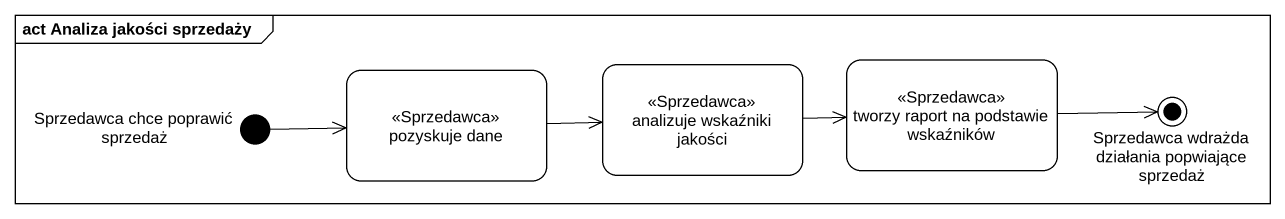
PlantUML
@startuml
mainframe act Analiza jakości sprzedaży
hide empty description
state "pozyskuje dane" as pozyskuje_dane <<Sprzedawca>>
state "analizuje wskaźniki jakości" as analizuje_wskaźniki_jakości <<Sprzedawca>>
state "tworzy raport na podstawie wskaźników" as tworzy_raport_na_podstawie <<Sprzedawca>>
state "Sprzedawca chce poprawić sprzedaż" as Sprzedawca_chce_poprawić <<start>>
state "Sprzedawca wdrażda działania popwiające sprzedaż" as Sprzedawca_wdrażda <<end>>
pozyskuje_dane -right-> analizuje_wskaźniki_jakości
analizuje_wskaźniki_jakości -right-> tworzy_raport_na_podstawie
tworzy_raport_na_podstawie -right-> Sprzedawca_wdrażda
Sprzedawca_chce_poprawić -right-> pozyskuje_dane
@enduml
